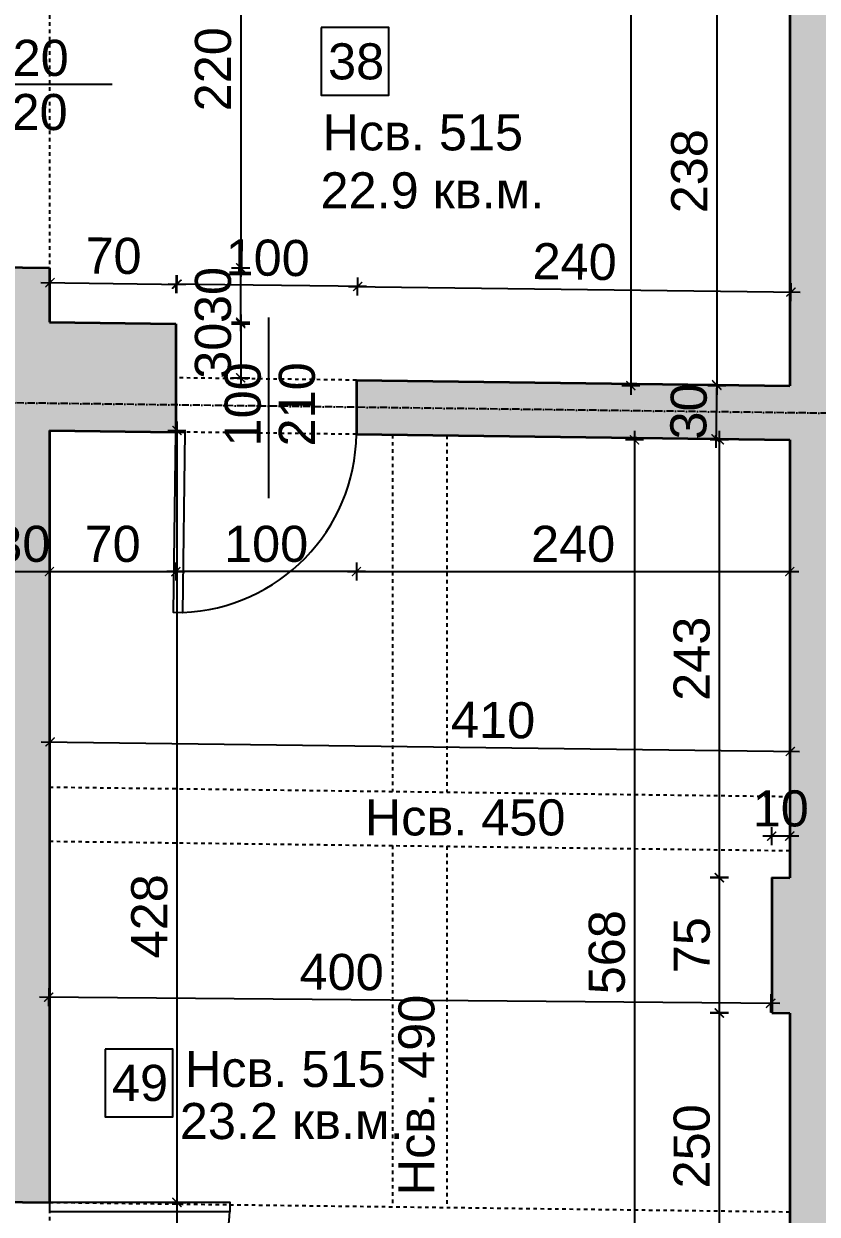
# Model space of a CAD drawing. Header units: inches. Extents: x -72385 to 39588, y -6525 to 66685.
# Drawn here: x -40682 to -40242, y 22913 to 23572 of the extents above; entities that cross this region are included whole.
import ezdxf

# ---------------------------------------------------------------- set-up
doc = ezdxf.new("R2010")
doc.units = ezdxf.units.IN
doc.header["$MEASUREMENT"] = 0
doc.linetypes.add('DashDot', pattern=[0.6, 0.4, -0.1, 0, -0.1])
doc.linetypes.add('Hidden', pattern=[0.4, 0.2, -0.2])
for name, color, linetype, lineweight in [('Врати', 251, 'Continuous', 25), ('Надписи Hсв', 252, 'Continuous', 25), ('Надписи врати', 252, 'Continuous', 25), ('Надписи коти вътрешни', 252, 'Continuous', 25), ('Надписи номера на пом.', 252, 'Continuous', 25), ('Надписи площ', 252, 'Continuous', 25), ('Оси', 252, 'DashDot', 25), ('Пунктир', 253, 'Hidden', 25), ('Разрезни линии', 7, 'Continuous', 35), ('Щрих стени', 254, 'Continuous', 25)]:
    doc.layers.add(name, color=color, linetype=linetype, lineweight=lineweight)
doc.styles.add('Arial Regular', font='arial.ttf')
doc.styles.get("Standard").update_dxf_attribs({"font": 'arial.ttf'})
doc.dimstyles.new('Annotative', dxfattribs={"dimscale": 0, "dimtxt": 20, "dimasz": 5, "dimexe": 5, "dimexo": 5, "dimgap": 5, "dimtad": 1, "dimdec": 0, "dimzin": 0, "dimdsep": 46, "dimtxsty": 'Standard', "dimblk": 'ARCHTICK', "dimcen": 5, "dimdle": 5, "dimadec": 0, "dimazin": 0, "dimtfac": 1, "dimtdec": 0, "dimtofl": 0, "dimtmove": 0, "dimatfit": 3, "dimldrblk": 'ARCHTICK', "dimfxl": 5, "dimfxlon": 1, "dimtolj": 1, "dimtzin": 0, "dimarcsym": 1})

# ---------------------------------------------------------------- blocks, each defined once
blk = doc.blocks.new('_ArchTick')
at = {"color": 0, "linetype": 'ByBlock', "const_width": 0.15}
blk.add_lwpolyline([(-0.5, -0.5), (0.5, 0.5)], dxfattribs=at)
blk = doc.blocks.new('*D2886')
at = {"layer": 'Defpoints', "color": 0, "ltscale": 50, "transparency": 16777216}
for p in [(-40257.34, 23608.93), (-40297.67, 23371.41), (-40257.34, 23371.41)]:
    blk.add_point(p, dxfattribs=at)
at = {"layer": 'Надписи коти вътрешни', "color": 0, "lineweight": -2, "ltscale": 50, "transparency": 16777216}
for p, q in [((-40292.67, 23608.93), (-40302.67, 23608.93)), ((-40297.67, 23613.93), (-40297.67, 23366.41)), ((-40292.67, 23371.41), (-40302.67, 23371.41))]:
    blk.add_line(p, q, dxfattribs=at)
at = {"layer": 'Надписи коти вътрешни', "color": 0, "lineweight": -2, "ltscale": 50, "transparency": 16777216, "xscale": 5, "yscale": 5, "zscale": 5}
for p, rotation in [((-40297.67, 23608.93), 90), ((-40297.67, 23371.41), 270)]:
    blk.add_blockref('_ArchTick', p, dxfattribs=dict(at, rotation=rotation))
at = {"layer": 'Надписи коти вътрешни', "color": 0, "ltscale": 50, "transparency": 16777216, "insert": (-40312.89, 23490.17), "char_height": 20, "attachment_point": 5, "rotation": 90}
blk.add_mtext('\\A1;238', dxfattribs=at)
blk = doc.blocks.new('*D2887')
at = {"layer": 'Defpoints', "color": 0, "ltscale": 50, "transparency": 16777216}
for p in [(-40256.68, 23423.26), (-40497.34, 23374.46), (-40257.34, 23371.41)]:
    blk.add_point(p, dxfattribs=at)
at = {"layer": 'Надписи коти вътрешни', "color": 0, "lineweight": -2, "ltscale": 50, "transparency": 16777216}
for p, q in [((-40496.74, 23421.32), (-40496.61, 23431.32)), ((-40501.68, 23426.38), (-40251.68, 23423.2)), ((-40256.74, 23418.26), (-40256.61, 23428.26))]:
    blk.add_line(p, q, dxfattribs=at)
at = {"layer": 'Надписи коти вътрешни', "color": 0, "lineweight": -2, "ltscale": 50, "transparency": 16777216, "xscale": 5, "yscale": 5, "zscale": 5}
for p, rotation in [((-40496.68, 23426.32), 179.2706286525489), ((-40256.68, 23423.26), 359.2706286525489)]:
    blk.add_blockref('_ArchTick', p, dxfattribs=dict(at, rotation=rotation))
at = {"layer": 'Надписи коти вътрешни', "color": 0, "ltscale": 50, "transparency": 16777216, "insert": (-40376.48, 23440), "char_height": 20, "attachment_point": 5, "rotation": 359.27063}
blk.add_mtext('\\A1;240', dxfattribs=at)
blk = doc.blocks.new('*D2888')
at = {"layer": 'Defpoints', "color": 0, "ltscale": 50, "transparency": 16777216}
for p in [(-40596.68, 23427.59), (-40597.34, 23375.74), (-40497.34, 23374.46)]:
    blk.add_point(p, dxfattribs=at)
at = {"layer": 'Надписи коти вътрешни', "color": 0, "lineweight": -2, "ltscale": 50, "transparency": 16777216}
for p, q in [((-40596.74, 23422.59), (-40596.61, 23432.59)), ((-40496.74, 23421.32), (-40496.61, 23431.32)), ((-40491.68, 23426.26), (-40601.68, 23427.66))]:
    blk.add_line(p, q, dxfattribs=at)
at = {"layer": 'Надписи коти вътрешни', "color": 0, "lineweight": -2, "ltscale": 50, "transparency": 16777216, "xscale": 5, "yscale": 5, "zscale": 5}
for p, rotation in [((-40596.68, 23427.59), 179.2706286525504), ((-40496.68, 23426.32), 359.2706286525504)]:
    blk.add_blockref('_ArchTick', p, dxfattribs=dict(at, rotation=rotation))
at = {"layer": 'Надписи коти вътрешни', "color": 0, "ltscale": 50, "transparency": 16777216, "insert": (-40546.48, 23442.17), "char_height": 20, "attachment_point": 5, "rotation": 359.27063}
blk.add_mtext('\\A1;100', dxfattribs=at)
blk = doc.blocks.new('*D2889')
at = {"layer": 'Defpoints', "color": 0, "ltscale": 50, "transparency": 16777216}
for p in [(-40597.06, 23427.6), (-40667.34, 23406.63), (-40597.34, 23405.74)]:
    blk.add_point(p, dxfattribs=at)
at = {"layer": 'Надписи коти вътрешни', "color": 0, "lineweight": -2, "ltscale": 50, "transparency": 16777216}
for p, q in [((-40667.12, 23423.49), (-40667, 23433.49)), ((-40597.12, 23422.6), (-40597, 23432.6)), ((-40672.06, 23428.55), (-40592.06, 23427.53))]:
    blk.add_line(p, q, dxfattribs=at)
at = {"layer": 'Надписи коти вътрешни', "color": 0, "lineweight": -2, "ltscale": 50, "transparency": 16777216, "xscale": 5, "yscale": 5, "zscale": 5}
for p, rotation in [((-40667.06, 23428.49), 179.2706286525492), ((-40597.06, 23427.6), 359.2706286525492)]:
    blk.add_blockref('_ArchTick', p, dxfattribs=dict(at, rotation=rotation))
at = {"layer": 'Надписи коти вътрешни', "color": 0, "ltscale": 50, "transparency": 16777216, "insert": (-40631.87, 23443.25), "char_height": 20, "attachment_point": 5, "rotation": 359.27063}
blk.add_mtext('\\A1;70', dxfattribs=at)
blk = doc.blocks.new('*D4588')
at = {"layer": 'Defpoints', "color": 0, "ltscale": 50, "transparency": 16777216}
for p in [(-40257.34, 23938.96), (-40345.4, 23371.41), (-40257.34, 23371.41)]:
    blk.add_point(p, dxfattribs=at)
at = {"layer": 'Надписи коти вътрешни', "color": 0, "lineweight": -2, "ltscale": 50, "transparency": 16777216}
for p, q in [((-40340.4, 23938.96), (-40350.4, 23938.96)), ((-40345.4, 23943.96), (-40345.4, 23366.41)), ((-40340.4, 23371.41), (-40350.4, 23371.41))]:
    blk.add_line(p, q, dxfattribs=at)
at = {"layer": 'Надписи коти вътрешни', "color": 0, "lineweight": -2, "ltscale": 50, "transparency": 16777216, "xscale": 5, "yscale": 5, "zscale": 5}
for p, rotation in [((-40345.4, 23938.96), 90), ((-40345.4, 23371.41), 270)]:
    blk.add_blockref('_ArchTick', p, dxfattribs=dict(at, rotation=rotation))
at = {"layer": 'Надписи коти вътрешни', "color": 0, "ltscale": 50, "transparency": 16777216, "insert": (-40360.61, 23655.18), "char_height": 20, "attachment_point": 5, "rotation": 90}
blk.add_mtext('\\A1;568', dxfattribs=at)
blk = doc.blocks.new('*D3110')
at = {"layer": 'Defpoints', "color": 0, "ltscale": 50, "transparency": 16777216}
for p in [(-40667.34, 23656.65), (-40667.34, 23436.63), (-40561.44, 23436.63)]:
    blk.add_point(p, dxfattribs=at)
at = {"layer": 'Надписи коти вътрешни', "color": 0, "lineweight": -2, "ltscale": 50, "transparency": 16777216}
for p, q in [((-40561.44, 23661.65), (-40561.44, 23431.63)), ((-40566.44, 23656.65), (-40556.44, 23656.65)), ((-40566.44, 23436.63), (-40556.44, 23436.63))]:
    blk.add_line(p, q, dxfattribs=at)
at = {"layer": 'Надписи коти вътрешни', "color": 0, "lineweight": -2, "ltscale": 50, "transparency": 16777216, "xscale": 5, "yscale": 5, "zscale": 5}
for p, rotation in [((-40561.44, 23656.65), 90), ((-40561.44, 23436.63), 270)]:
    blk.add_blockref('_ArchTick', p, dxfattribs=dict(at, rotation=rotation))
at = {"layer": 'Надписи коти вътрешни', "color": 0, "ltscale": 50, "transparency": 16777216, "insert": (-40576.65, 23546.64), "char_height": 20, "attachment_point": 5, "rotation": 90}
blk.add_mtext('\\A1;220', dxfattribs=at)
blk = doc.blocks.new('*D3111')
at = {"layer": 'Defpoints', "color": 0, "ltscale": 50, "transparency": 16777216}
for p in [(-40597.34, 23405.74), (-40597.34, 23375.74), (-40561.44, 23375.74)]:
    blk.add_point(p, dxfattribs=at)
at = {"layer": 'Надписи коти вътрешни', "color": 0, "lineweight": -2, "ltscale": 50, "transparency": 16777216}
for p, q in [((-40566.44, 23405.74), (-40556.44, 23405.74)), ((-40561.44, 23410.74), (-40561.44, 23370.74)), ((-40566.44, 23375.74), (-40556.44, 23375.74))]:
    blk.add_line(p, q, dxfattribs=at)
at = {"layer": 'Надписи коти вътрешни', "color": 0, "lineweight": -2, "ltscale": 50, "transparency": 16777216, "xscale": 5, "yscale": 5, "zscale": 5}
for p, rotation in [((-40561.44, 23405.74), 90), ((-40561.44, 23375.74), 270)]:
    blk.add_blockref('_ArchTick', p, dxfattribs=dict(at, rotation=rotation))
at = {"layer": 'Надписи коти вътрешни', "color": 0, "ltscale": 50, "transparency": 16777216, "insert": (-40576.66, 23390.74), "char_height": 20, "attachment_point": 5, "rotation": 90}
blk.add_mtext('\\A1;30', dxfattribs=at)
blk = doc.blocks.new('*D3112')
at = {"layer": 'Defpoints', "color": 0, "ltscale": 50, "transparency": 16777216}
for p in [(-40667.34, 23436.63), (-40561.44, 23436.63), (-40667.34, 23406.63)]:
    blk.add_point(p, dxfattribs=at)
at = {"layer": 'Надписи коти вътрешни', "color": 0, "lineweight": -2, "ltscale": 50, "transparency": 16777216}
for p, q in [((-40561.44, 23401.63), (-40561.44, 23441.63)), ((-40566.44, 23436.63), (-40556.44, 23436.63)), ((-40566.44, 23406.63), (-40556.44, 23406.63))]:
    blk.add_line(p, q, dxfattribs=at)
at = {"layer": 'Надписи коти вътрешни', "color": 0, "lineweight": -2, "ltscale": 50, "transparency": 16777216, "xscale": 5, "yscale": 5, "zscale": 5}
for p, rotation in [((-40561.44, 23436.63), 90), ((-40561.44, 23406.63), 270)]:
    blk.add_blockref('_ArchTick', p, dxfattribs=dict(at, rotation=rotation))
at = {"layer": 'Надписи коти вътрешни', "color": 0, "ltscale": 50, "transparency": 16777216, "insert": (-40576.66, 23421.63), "char_height": 20, "attachment_point": 5, "rotation": 90}
blk.add_mtext('\\A1;30', dxfattribs=at)
blk = doc.blocks.new('*D3117')
at = {"layer": 'Defpoints', "color": 0, "ltscale": 50, "transparency": 16777216}
for p in [(-40667.34, 23346.63), (-40597.34, 23345.74), (-40597.34, 23268.46)]:
    blk.add_point(p, dxfattribs=at)
at = {"layer": 'Надписи коти вътрешни', "color": 0, "lineweight": -2, "ltscale": 50, "transparency": 16777216}
for p, q in [((-40667.34, 23273.46), (-40667.34, 23263.46)), ((-40597.34, 23273.46), (-40597.34, 23263.46)), ((-40672.34, 23268.46), (-40592.34, 23268.46))]:
    blk.add_line(p, q, dxfattribs=at)
at = {"layer": 'Надписи коти вътрешни', "color": 0, "lineweight": -2, "ltscale": 50, "transparency": 16777216, "xscale": 5, "yscale": 5, "zscale": 5, "rotation": 180}
blk.add_blockref('_ArchTick', (-40667.34, 23268.46), dxfattribs=at)
at = {"layer": 'Надписи коти вътрешни', "color": 0, "lineweight": -2, "ltscale": 50, "transparency": 16777216, "xscale": 5, "yscale": 5, "zscale": 5}
blk.add_blockref('_ArchTick', (-40597.34, 23268.46), dxfattribs=at)
at = {"layer": 'Надписи коти вътрешни', "color": 0, "ltscale": 50, "transparency": 16777216, "insert": (-40632.34, 23283.67), "char_height": 20, "attachment_point": 5}
blk.add_mtext('\\A1;70', dxfattribs=at)
blk = doc.blocks.new('*D3118')
at = {"layer": 'Defpoints', "color": 0, "ltscale": 50, "transparency": 16777216}
for p in [(-40597.34, 23345.74), (-40497.34, 23344.46), (-40597.34, 23268.46)]:
    blk.add_point(p, dxfattribs=at)
at = {"layer": 'Надписи коти вътрешни', "color": 0, "lineweight": -2, "ltscale": 50, "transparency": 16777216}
for p, q in [((-40597.34, 23273.46), (-40597.34, 23263.46)), ((-40497.34, 23273.46), (-40497.34, 23263.46)), ((-40492.34, 23268.46), (-40602.34, 23268.46))]:
    blk.add_line(p, q, dxfattribs=at)
at = {"layer": 'Надписи коти вътрешни', "color": 0, "lineweight": -2, "ltscale": 50, "transparency": 16777216, "xscale": 5, "yscale": 5, "zscale": 5, "rotation": 180}
blk.add_blockref('_ArchTick', (-40597.34, 23268.46), dxfattribs=at)
at = {"layer": 'Надписи коти вътрешни', "color": 0, "lineweight": -2, "ltscale": 50, "transparency": 16777216, "xscale": 5, "yscale": 5, "zscale": 5}
blk.add_blockref('_ArchTick', (-40497.34, 23268.46), dxfattribs=at)
at = {"layer": 'Надписи коти вътрешни', "color": 0, "ltscale": 50, "transparency": 16777216, "insert": (-40547.34, 23283.67), "char_height": 20, "attachment_point": 5}
blk.add_mtext('\\A1;100', dxfattribs=at)
blk = doc.blocks.new('*D3119')
at = {"layer": 'Defpoints', "color": 0, "ltscale": 50, "transparency": 16777216}
for p in [(-40497.34, 23344.46), (-40257.34, 23341.41), (-40257.34, 23268.46)]:
    blk.add_point(p, dxfattribs=at)
at = {"layer": 'Надписи коти вътрешни', "color": 0, "lineweight": -2, "ltscale": 50, "transparency": 16777216}
for p, q in [((-40497.34, 23273.46), (-40497.34, 23263.46)), ((-40257.34, 23273.46), (-40257.34, 23263.46)), ((-40502.34, 23268.46), (-40252.34, 23268.46))]:
    blk.add_line(p, q, dxfattribs=at)
at = {"layer": 'Надписи коти вътрешни', "color": 0, "lineweight": -2, "ltscale": 50, "transparency": 16777216, "xscale": 5, "yscale": 5, "zscale": 5, "rotation": 180}
blk.add_blockref('_ArchTick', (-40497.34, 23268.46), dxfattribs=at)
at = {"layer": 'Надписи коти вътрешни', "color": 0, "lineweight": -2, "ltscale": 50, "transparency": 16777216, "xscale": 5, "yscale": 5, "zscale": 5}
blk.add_blockref('_ArchTick', (-40257.34, 23268.46), dxfattribs=at)
at = {"layer": 'Надписи коти вътрешни', "color": 0, "ltscale": 50, "transparency": 16777216, "insert": (-40377.34, 23283.67), "char_height": 20, "attachment_point": 5}
blk.add_mtext('\\A1;240', dxfattribs=at)
blk = doc.blocks.new('*D3120')
at = {"layer": 'Defpoints', "color": 0, "ltscale": 50, "transparency": 16777216}
for p in [(-40257.34, 23341.41), (-40296.36, 23098.89), (-40257.34, 23098.89)]:
    blk.add_point(p, dxfattribs=at)
at = {"layer": 'Надписи коти вътрешни', "color": 0, "lineweight": -2, "ltscale": 50, "transparency": 16777216}
for p, q in [((-40296.36, 23346.41), (-40296.36, 23093.89)), ((-40291.36, 23341.41), (-40301.36, 23341.41)), ((-40291.36, 23098.89), (-40301.36, 23098.89))]:
    blk.add_line(p, q, dxfattribs=at)
at = {"layer": 'Надписи коти вътрешни', "color": 0, "lineweight": -2, "ltscale": 50, "transparency": 16777216, "xscale": 5, "yscale": 5, "zscale": 5}
for p, rotation in [((-40296.36, 23341.41), 90), ((-40296.36, 23098.89), 270)]:
    blk.add_blockref('_ArchTick', p, dxfattribs=dict(at, rotation=rotation))
at = {"layer": 'Надписи коти вътрешни', "color": 0, "ltscale": 50, "transparency": 16777216, "insert": (-40311.58, 23220.15), "char_height": 20, "attachment_point": 5, "rotation": 90}
blk.add_mtext('\\A1;243', dxfattribs=at)
blk = doc.blocks.new('*D3121')
at = {"layer": 'Defpoints', "color": 0, "ltscale": 50, "transparency": 16777216}
for p in [(-40267.34, 23099.01), (-40296.36, 23024.01), (-40267.34, 23024.01)]:
    blk.add_point(p, dxfattribs=at)
at = {"layer": 'Надписи коти вътрешни', "color": 0, "lineweight": -2, "ltscale": 50, "transparency": 16777216}
for p, q in [((-40296.36, 23104.01), (-40296.36, 23019.01)), ((-40291.36, 23099.01), (-40301.36, 23099.01)), ((-40291.36, 23024.01), (-40301.36, 23024.01))]:
    blk.add_line(p, q, dxfattribs=at)
at = {"layer": 'Надписи коти вътрешни', "color": 0, "lineweight": -2, "ltscale": 50, "transparency": 16777216, "xscale": 5, "yscale": 5, "zscale": 5}
for p, rotation in [((-40296.36, 23099.01), 90), ((-40296.36, 23024.01), 270)]:
    blk.add_blockref('_ArchTick', p, dxfattribs=dict(at, rotation=rotation))
at = {"layer": 'Надписи коти вътрешни', "color": 0, "ltscale": 50, "transparency": 16777216, "insert": (-40311.53, 23061.51), "char_height": 20, "attachment_point": 5, "rotation": 90}
blk.add_mtext('\\A1;75', dxfattribs=at)
blk = doc.blocks.new('*D8182')
at = {"layer": 'Defpoints', "color": 0, "ltscale": 50, "transparency": 16777216}
for p in [(-40257.34, 23023.88), (-40296.36, 22773.86), (-40257.34, 22773.86)]:
    blk.add_point(p, dxfattribs=at)
at = {"layer": 'Надписи коти вътрешни', "color": 0, "lineweight": -2, "ltscale": 50, "transparency": 16777216}
for p, q in [((-40296.36, 23028.88), (-40296.36, 22768.86)), ((-40291.36, 23023.88), (-40301.36, 23023.88)), ((-40291.36, 22773.86), (-40301.36, 22773.86))]:
    blk.add_line(p, q, dxfattribs=at)
at = {"layer": 'Надписи коти вътрешни', "color": 0, "lineweight": -2, "ltscale": 50, "transparency": 16777216, "xscale": 5, "yscale": 5, "zscale": 5}
for p, rotation in [((-40296.36, 23023.88), 90), ((-40296.36, 22773.86), 270)]:
    blk.add_blockref('_ArchTick', p, dxfattribs=dict(at, rotation=rotation))
at = {"layer": 'Надписи коти вътрешни', "color": 0, "ltscale": 50, "transparency": 16777216, "insert": (-40311.57, 22950.13), "char_height": 20, "attachment_point": 5, "rotation": 90}
blk.add_mtext('\\A1;250', dxfattribs=at)
blk = doc.blocks.new('*D3125')
at = {"layer": 'Defpoints', "color": 0, "ltscale": 50, "transparency": 16777216}
for p in [(-40667.34, 22919.09), (-40667.34, 22819.08), (-40596.73, 22819.08)]:
    blk.add_point(p, dxfattribs=at)
at = {"layer": 'Надписи коти вътрешни', "color": 0, "lineweight": -2, "ltscale": 50, "transparency": 16777216}
for p, q in [((-40596.73, 22924.09), (-40596.73, 22814.08)), ((-40601.73, 22919.09), (-40591.73, 22919.09)), ((-40601.73, 22819.08), (-40591.73, 22819.08))]:
    blk.add_line(p, q, dxfattribs=at)
at = {"layer": 'Надписи коти вътрешни', "color": 0, "lineweight": -2, "ltscale": 50, "transparency": 16777216, "xscale": 5, "yscale": 5, "zscale": 5}
for p, rotation in [((-40596.73, 22919.09), 90), ((-40596.73, 22819.08), 270)]:
    blk.add_blockref('_ArchTick', p, dxfattribs=dict(at, rotation=rotation))
at = {"layer": 'Надписи коти вътрешни', "color": 0, "ltscale": 50, "transparency": 16777216, "insert": (-40611.95, 22869.09), "char_height": 20, "attachment_point": 5, "rotation": 90}
blk.add_mtext('\\A1;100', dxfattribs=at)
blk = doc.blocks.new('*D8184')
at = {"layer": 'Defpoints', "color": 0, "ltscale": 50, "transparency": 16777216}
for p in [(-40667.34, 23346.63), (-40667.34, 22919.09), (-40596.73, 22919.09)]:
    blk.add_point(p, dxfattribs=at)
at = {"layer": 'Надписи коти вътрешни', "color": 0, "lineweight": -2, "ltscale": 50, "transparency": 16777216}
for p, q in [((-40601.73, 23346.63), (-40591.73, 23346.63)), ((-40596.73, 23351.63), (-40596.73, 22914.09)), ((-40601.73, 22919.09), (-40591.73, 22919.09))]:
    blk.add_line(p, q, dxfattribs=at)
at = {"layer": 'Надписи коти вътрешни', "color": 0, "lineweight": -2, "ltscale": 50, "transparency": 16777216, "xscale": 5, "yscale": 5, "zscale": 5}
for p, rotation in [((-40596.73, 23346.63), 90), ((-40596.73, 22919.09), 270)]:
    blk.add_blockref('_ArchTick', p, dxfattribs=dict(at, rotation=rotation))
at = {"layer": 'Надписи коти вътрешни', "color": 0, "ltscale": 50, "transparency": 16777216, "insert": (-40611.95, 23077.52), "char_height": 20, "attachment_point": 5, "rotation": 90}
blk.add_mtext('\\A1;428', dxfattribs=at)
blk = doc.blocks.new('*D4620')
at = {"layer": 'Defpoints', "color": 0, "ltscale": 50, "transparency": 16777216}
for p in [(-40267.34, 23121.93), (-40267.34, 23099.01), (-40257.34, 23098.89)]:
    blk.add_point(p, dxfattribs=at)
at = {"layer": 'Надписи коти вътрешни', "color": 0, "lineweight": -2, "ltscale": 50, "transparency": 16777216}
for p, q in [((-40252.34, 23121.93), (-40272.34, 23121.93)), ((-40267.34, 23116.93), (-40267.34, 23126.93)), ((-40257.34, 23116.93), (-40257.34, 23126.93))]:
    blk.add_line(p, q, dxfattribs=at)
at = {"layer": 'Надписи коти вътрешни', "color": 0, "lineweight": -2, "ltscale": 50, "transparency": 16777216, "xscale": 5, "yscale": 5, "zscale": 5, "rotation": 180}
blk.add_blockref('_ArchTick', (-40267.34, 23121.93), dxfattribs=at)
at = {"layer": 'Надписи коти вътрешни', "color": 0, "lineweight": -2, "ltscale": 50, "transparency": 16777216, "xscale": 5, "yscale": 5, "zscale": 5}
blk.add_blockref('_ArchTick', (-40257.34, 23121.93), dxfattribs=at)
at = {"layer": 'Надписи коти вътрешни', "color": 0, "ltscale": 50, "transparency": 16777216, "insert": (-40262.34, 23137.14), "char_height": 20, "attachment_point": 5}
blk.add_mtext('\\A1;10', dxfattribs=at)
blk = doc.blocks.new('*D3126')
at = {"layer": 'Defpoints', "color": 0, "ltscale": 50, "transparency": 16777216}
for p in [(-40257.34, 23341.41), (-40343.35, 22773.86), (-40257.34, 22773.86)]:
    blk.add_point(p, dxfattribs=at)
at = {"layer": 'Надписи коти вътрешни', "color": 0, "lineweight": -2, "ltscale": 50, "transparency": 16777216}
for p, q in [((-40343.35, 23346.41), (-40343.35, 22768.86)), ((-40338.35, 23341.41), (-40348.35, 23341.41)), ((-40338.35, 22773.86), (-40348.35, 22773.86))]:
    blk.add_line(p, q, dxfattribs=at)
at = {"layer": 'Надписи коти вътрешни', "color": 0, "lineweight": -2, "ltscale": 50, "transparency": 16777216, "xscale": 5, "yscale": 5, "zscale": 5}
for p, rotation in [((-40343.35, 23341.41), 90), ((-40343.35, 22773.86), 270)]:
    blk.add_blockref('_ArchTick', p, dxfattribs=dict(at, rotation=rotation))
at = {"layer": 'Надписи коти вътрешни', "color": 0, "ltscale": 50, "transparency": 16777216, "insert": (-40358.56, 23057.63), "char_height": 20, "attachment_point": 5, "rotation": 90}
blk.add_mtext('\\A1;568', dxfattribs=at)
blk = doc.blocks.new('*D8185')
at = {"layer": 'Defpoints', "color": 0, "ltscale": 50, "transparency": 16777216}
for p in [(-40257.02, 23168.85), (-40667.34, 23149.11), (-40257.34, 23143.89)]:
    blk.add_point(p, dxfattribs=at)
at = {"layer": 'Надписи коти вътрешни', "color": 0, "lineweight": -2, "ltscale": 50, "transparency": 16777216}
for p, q in [((-40672.02, 23174.13), (-40252.02, 23168.79)), ((-40667.08, 23169.07), (-40666.96, 23179.07)), ((-40257.08, 23163.85), (-40256.96, 23173.85))]:
    blk.add_line(p, q, dxfattribs=at)
at = {"layer": 'Надписи коти вътрешни', "color": 0, "lineweight": -2, "ltscale": 50, "transparency": 16777216, "xscale": 5, "yscale": 5, "zscale": 5}
for p, rotation in [((-40667.02, 23174.07), 179.2706286525477), ((-40257.02, 23168.85), 359.2706286525477)]:
    blk.add_blockref('_ArchTick', p, dxfattribs=dict(at, rotation=rotation))
at = {"layer": 'Надписи коти вътрешни', "color": 0, "ltscale": 50, "transparency": 16777216, "insert": (-40421.62, 23186.16), "char_height": 20, "attachment_point": 5, "rotation": 359.27063}
blk.add_mtext('\\A1;410', dxfattribs=at)
blk = doc.blocks.new('*D8183')
at = {"layer": 'Defpoints', "color": 0, "ltscale": 50, "transparency": 16777216}
for p in [(-40667.17, 23102.43), (-40267.34, 23099.01), (-40667.77, 23032.74)]:
    blk.add_point(p, dxfattribs=at)
at = {"layer": 'Надписи коти вътрешни', "color": 0, "lineweight": -2, "ltscale": 50, "transparency": 16777216}
for p, q in [((-40667.73, 23037.74), (-40667.81, 23027.74)), ((-40262.93, 23029.29), (-40672.77, 23032.78)), ((-40267.89, 23034.33), (-40267.97, 23024.33))]:
    blk.add_line(p, q, dxfattribs=at)
at = {"layer": 'Надписи коти вътрешни', "color": 0, "lineweight": -2, "ltscale": 50, "transparency": 16777216, "xscale": 5, "yscale": 5, "zscale": 5}
for p, rotation in [((-40667.77, 23032.74), 179.5111818687078), ((-40267.93, 23029.33), 359.5111818687079)]:
    blk.add_blockref('_ArchTick', p, dxfattribs=dict(at, rotation=rotation))
at = {"layer": 'Надписи коти вътрешни', "color": 0, "ltscale": 50, "transparency": 16777216, "insert": (-40505.5, 23046.57), "char_height": 20, "attachment_point": 5, "rotation": 359.51118}
blk.add_mtext('\\A1;400', dxfattribs=at)
blk = doc.blocks.new('*D7438')
at = {"layer": 'Defpoints', "color": 0, "ltscale": 10, "transparency": 16777216}
for p in [(-40315.63, 23372.15), (-40316.01, 23342.15), (-40298.24, 23341.93)]:
    blk.add_point(p, dxfattribs=at)
at = {"layer": 'Надписи коти вътрешни', "color": 0, "lineweight": -2, "ltscale": 10, "transparency": 16777216}
for p, q in [((-40302.86, 23371.99), (-40292.86, 23371.86)), ((-40297.8, 23376.92), (-40298.31, 23336.93)), ((-40303.24, 23341.99), (-40293.24, 23341.86))]:
    blk.add_line(p, q, dxfattribs=at)
at = {"layer": 'Надписи коти вътрешни', "color": 0, "lineweight": -2, "ltscale": 10, "transparency": 16777216, "xscale": 5, "yscale": 5, "zscale": 5}
for p, rotation in [((-40297.86, 23371.93), 89.27062865254923), ((-40298.24, 23341.93), 269.2706286525492)]:
    blk.add_blockref('_ArchTick', p, dxfattribs=dict(at, rotation=rotation))
at = {"layer": 'Надписи коти вътрешни', "color": 0, "ltscale": 10, "transparency": 16777216, "insert": (-40313.27, 23357.12), "char_height": 20, "attachment_point": 5, "rotation": 89.27063}
blk.add_mtext('\\A1;30', dxfattribs=at)
blk = doc.blocks.new('*D7441')
at = {"layer": 'Defpoints', "color": 0, "ltscale": 10, "transparency": 16777216}
for p in [(-40697.34, 23298.62), (-40667.34, 23298.62), (-40667.34, 23268.46)]:
    blk.add_point(p, dxfattribs=at)
at = {"layer": 'Надписи коти вътрешни', "color": 0, "lineweight": -2, "ltscale": 10, "transparency": 16777216}
for p, q in [((-40697.34, 23273.46), (-40697.34, 23263.46)), ((-40667.34, 23273.46), (-40667.34, 23263.46)), ((-40702.34, 23268.46), (-40662.34, 23268.46))]:
    blk.add_line(p, q, dxfattribs=at)
at = {"layer": 'Надписи коти вътрешни', "color": 0, "lineweight": -2, "ltscale": 10, "transparency": 16777216, "xscale": 5, "yscale": 5, "zscale": 5, "rotation": 180}
blk.add_blockref('_ArchTick', (-40697.34, 23268.46), dxfattribs=at)
at = {"layer": 'Надписи коти вътрешни', "color": 0, "lineweight": -2, "ltscale": 10, "transparency": 16777216, "xscale": 5, "yscale": 5, "zscale": 5}
blk.add_blockref('_ArchTick', (-40667.34, 23268.46), dxfattribs=at)
at = {"layer": 'Надписи коти вътрешни', "color": 0, "ltscale": 10, "transparency": 16777216, "insert": (-40682.34, 23283.68), "char_height": 20, "attachment_point": 5}
blk.add_mtext('\\A1;30', dxfattribs=at)

msp = doc.modelspace()

# ---------------------------------------------------------------- hatches: boundary and pattern name
at = {"layer": 'Щрих стени', "ltscale": 10}
h = msp.add_hatch(color=256, dxfattribs=at)
h.dxf.hatch_style = 1
h.paths.add_polyline_path([(-42607.34, 24003.88), (-42642.34, 24004.32), (-42642.34, 23969.32), (-42607.34, 23968.87)])
h.paths.add_polyline_path([(-42094.84, 23394.8), (-42299.84, 23397.41), (-42299.84, 23427.37), (-42309.84, 23427.49), (-42309.84, 23920.08), (-42307.34, 23920.05), (-42307.34, 24000.06), (-42342.34, 24000.5), (-42342.34, 23920.49), (-42339.84, 23920.46), (-42339.84, 23427.87), (-42349.84, 23428), (-42349.84, 23398.05), (-42549.84, 23400.59), (-42549.84, 23370.59), (-42349.84, 23368.05), (-42349.84, 23337.99), (-42299.84, 23337.36), (-42299.84, 23367.41), (-42094.84, 23364.8)])
h.paths.add_polyline_path([(-42007.34, 23996.24), (-42042.34, 23996.68), (-42042.34, 23961.68), (-42007.34, 23961.23)])
h.paths.add_polyline_path([(-41499.84, 23387.23), (-41699.84, 23389.77), (-41699.84, 23419.73), (-41709.84, 23419.85), (-41709.84, 23912.44), (-41707.34, 23912.41), (-41707.34, 23992.42), (-41742.34, 23992.86), (-41742.34, 23912.86), (-41739.84, 23912.82), (-41739.84, 23420.24), (-41774.84, 23420.68), (-41774.84, 23390.73), (-41934.84, 23392.76), (-41934.84, 23362.76), (-41749.84, 23360.41), (-41749.84, 23330.36), (-41699.84, 23329.72), (-41699.84, 23359.77), (-41499.84, 23357.22)])
h.paths.add_polyline_path([(-41407.34, 23988.6), (-41442.34, 23989.04), (-41442.34, 23954.04), (-41407.34, 23953.6)])
h.paths.add_polyline_path([(-40222.34, 23973.51), (-40717.34, 23979.81), (-40717.34, 23964.81), (-40907.34, 23967.23), (-40907.34, 23982.23), (-41142.34, 23985.22), (-41142.34, 23905.22), (-41107.34, 23904.77), (-41107.34, 23949.78), (-40697.34, 23944.56), (-40697.34, 23657.03), (-40667.34, 23656.65), (-40667.34, 23929.17), (-40622.34, 23928.6), (-40622.34, 23943.6), (-40257.34, 23938.96), (-40257.34, 23683.93), (-40267.34, 23684.06), (-40267.34, 23609.06), (-40257.34, 23608.93), (-40257.34, 23371.41), (-40497.34, 23374.46), (-40497.34, 23344.46), (-40257.34, 23341.41), (-40257.34, 23098.89), (-40267.34, 23099.01), (-40267.34, 23024.01), (-40257.34, 23023.88), (-40257.34, 22773.86), (-40647.34, 22778.83), (-40647.34, 22798.83), (-40667.34, 22799.08), (-40667.34, 22819.08), (-40697.34, 22819.47), (-40697.34, 22779.46), (-40732.34, 22779.91), (-40732.34, 22749.91), (-40207.34, 22743.22), (-40207.34, 22763.22), (-40222.34, 22763.41)])
h.paths.add_polyline_path([(-40597.34, 23405.74), (-40667.34, 23406.63), (-40667.34, 23436.63), (-40697.34, 23437.02), (-40697.34, 23377.01), (-41069.84, 23381.75), (-41069.84, 23407.01), (-41199.84, 23408.66), (-41199.84, 23383.41), (-41339.84, 23385.19), (-41339.84, 23355.19), (-41199.84, 23353.41), (-41199.84, 23328.66), (-41142.34, 23327.93), (-41142.34, 23297.92), (-41112.34, 23297.54), (-41112.34, 23327.54), (-41069.84, 23327), (-41069.84, 23351.75), (-40697.34, 23347.01), (-40697.34, 22919.47), (-40667.34, 22919.09), (-40667.34, 23346.63), (-40597.34, 23345.74)])
h.paths.add_polyline_path([(-41112.34, 23137.53), (-41142.34, 23137.91), (-41142.34, 23082.65), (-41949.84, 23092.93), (-41949.84, 23062.93), (-41749.84, 23060.38), (-41749.84, 22910.37), (-41744.84, 22910.31), (-41744.84, 23060.32), (-41207.34, 23053.48), (-41207.34, 22983.47), (-41142.34, 22982.64), (-41142.34, 22792.63), (-41182.34, 22793.14), (-41182.34, 22728.13), (-41699.84, 22734.72), (-41699.84, 22819.73), (-41749.84, 22820.36), (-41749.84, 22765.36), (-41774.84, 22765.68), (-41774.84, 22730.67), (-41754.84, 22730.42), (-41142.34, 22722.62), (-41142.34, 22185.08), (-41707.34, 22192.27), (-41707.34, 22237.28), (-41742.34, 22237.72), (-41742.34, 22157.71), (-41738.03, 22019.81), (-41401.27, 22028.66), (-41401.8, 22048.66), (-41708.66, 22040.59), (-41712, 22147.33), (-41124.55, 22139.85), (-41121.98, 22056.01), (-41321.83, 22050.76), (-41321.3, 22030.77), (-41291.31, 22031.56), (-41289.48, 21971.58), (-41269.48, 21972.11), (-41271.32, 22032.08), (-41121.37, 22036.02), (-41116.17, 21866.1), (-41098.68, 21866.56), (-41107.34, 22149.63), (-41097.34, 22149.5), (-41097.34, 22184.51), (-41112.34, 22184.7), (-41112.34, 22404.71), (-41077.34, 22404.27), (-41077.34, 22434.27), (-41112.34, 22434.72), (-41112.34, 22754.74), (-41042.34, 22753.85), (-41042.34, 22783.85), (-41087.34, 22784.43), (-41087.34, 22804.43), (-41112.34, 22804.75)])

# ---------------------------------------------------------------- linework, layer by layer
at = {"layer": 'Врати', "ltscale": 50}
for points in [[(-40597.34, 23345.74), (-40592.34, 23345.67), (-40593.61, 23245.68), (-40598.61, 23245.74)], [(-40667.34, 22919.09), (-40667.34, 22914.09), (-40567.34, 22914.09), (-40567.34, 22919.09)]]:
    msp.add_lwpolyline(points, close=True, dxfattribs=at)
for centre, start, end in [((-40597.34, 23345.74), 272.13661, 359.27063), ((-40667.34, 22919.09), 270, 357.13402)]:
    msp.add_arc(centre, 100, start, end, dxfattribs=at)
at = {"layer": 'Надписи врати', "ltscale": 50}
for p, q in [((-40732.54, 23538.46), (-40632.54, 23538.46)), ((-40545.83, 23309.1), (-40545.83, 23409.1))]:
    msp.add_line(p, q, dxfattribs=at)
at = {"layer": 'Надписи номера на пом.', "ltscale": 50}
for points in [[(-40516.9, 23569.72), (-40516.9, 23532.22), (-40479.4, 23532.22), (-40479.4, 23569.72)], [(-40636.57, 23003.96), (-40636.57, 22966.46), (-40599.07, 22966.46), (-40599.07, 23003.96)]]:
    msp.add_lwpolyline(points, close=True, dxfattribs=at)
at = {"layer": 'Оси', "ltscale": 10}
msp.add_line((-39839.84, 23351.09), (-52799.84, 23516.08), dxfattribs=at)
at = {"layer": 'Пунктир', "ltscale": 10}
for p, q in [((-40667.34, 23656.65), (-40667.34, 23436.63)), ((-40497.34, 23374.46), (-40597.34, 23375.74)), ((-40497.34, 23344.46), (-40597.34, 23345.74)), ((-40477.34, 23344.21), (-40477.34, 23146.69)), ((-40447.34, 23343.83), (-40447.34, 23146.31)), ((-40667.34, 23149.11), (-40257.34, 23143.89)), ((-40667.34, 23119.11), (-40257.34, 23113.89)), ((-40477.34, 23116.69), (-40477.34, 22916.67)), ((-40447.34, 23116.31), (-40447.34, 22916.29)), ((-40667.34, 22919.09), (-40667.34, 22819.08)), ((-40667.34, 22919.09), (-40257.34, 22913.87))]:
    msp.add_line(p, q, dxfattribs=at)
at = {"layer": 'Разрезни линии', "ltscale": 50}
for p, q in [((-40257.34, 23608.93), (-40257.34, 23371.41)), ((-40697.34, 23437.02), (-40667.34, 23436.63)), ((-40667.34, 23436.63), (-40667.34, 23406.63)), ((-40667.34, 23406.63), (-40597.34, 23405.74)), ((-40597.34, 23405.74), (-40597.34, 23345.74)), ((-40497.34, 23374.46), (-40257.34, 23371.41)), ((-40497.34, 23374.46), (-40497.34, 23344.46)), ((-40667.34, 23346.63), (-40597.34, 23345.74)), ((-40667.34, 23346.63), (-40667.34, 22919.09)), ((-40497.34, 23344.46), (-40257.34, 23341.41)), ((-40257.34, 23341.41), (-40257.34, 23098.89)), ((-40267.34, 23099.01), (-40257.34, 23098.89)), ((-40267.34, 23099.01), (-40267.34, 23024.01)), ((-40267.34, 23024.01), (-40257.34, 23023.88)), ((-40257.34, 23023.88), (-40257.34, 22773.86)), ((-40697.34, 22919.47), (-40667.34, 22919.09))]:
    msp.add_line(p, q, dxfattribs=at)

# ---------------------------------------------------------------- texts
at = {"layer": 'Надписи Hсв', "ltscale": 100, "char_height": 20, "width": 180.4891, "attachment_point": 1, "style": 'Arial Regular'}
for s, insert in [('\\pxt8;Hсв. 515', (-40516.16, 23521.71)), ('\\pxt8;Hсв. 450', (-40492.71, 23142.3)), ('\\pxt8;Hсв. 515', (-40592.32, 23002.99))]:
    msp.add_mtext(s, dxfattribs=dict(at, insert=insert))
at = {"layer": 'Надписи Hсв', "ltscale": 100, "insert": (-40474.13, 22922.98), "char_height": 20, "width": 180.4891, "attachment_point": 1, "rotation": 90, "style": 'Arial Regular'}
msp.add_mtext('\\pxt8;Hсв. 490', dxfattribs=at)
at = {"layer": 'Надписи врати', "ltscale": 100, "char_height": 20, "width": 180.4891, "attachment_point": 1, "style": 'Arial Regular'}
for insert in [(-40703.28, 23562.97), (-40703.88, 23532.97)]:
    msp.add_mtext('220', dxfattribs=dict(at, insert=insert))
at = {"layer": 'Надписи врати', "ltscale": 100, "char_height": 20, "width": 180.4891, "attachment_point": 1, "rotation": 90, "style": 'Arial Regular'}
for s, insert in [('100', (-40570.34, 23337.76)), ('210', (-40540.34, 23337.76))]:
    msp.add_mtext(s, dxfattribs=dict(at, insert=insert))
at = {"layer": 'Надписи номера на пом.', "ltscale": 100, "char_height": 20, "width": 180.4891, "attachment_point": 1, "style": 'Arial Regular'}
for s, insert in [('\\pxqc;38', (-40587.75, 23561.03)), ('\\pxqc;49', (-40707.42, 22995.27))]:
    msp.add_mtext(s, dxfattribs=dict(at, insert=insert))
at = {"layer": 'Надписи площ', "ltscale": 100, "char_height": 20, "width": 180.4891, "attachment_point": 1, "style": 'Arial Regular'}
for s, insert in [('22.9 кв.м.', (-40517.23, 23489.59)), ('23.2 кв.м.', (-40595.13, 22974.14))]:
    msp.add_mtext(s, dxfattribs=dict(at, insert=insert))

# ---------------------------------------------------------------- dimensions: what is measured, and where the dimension line sits
at = {"layer": 'Надписи коти вътрешни', "ltscale": 50}
for base, p1, p2, picture, middle in [((-40345.4, 23371.41), (-40257.34, 23938.96), (-40257.34, 23371.41), '*D4588', (-40360.61, 23655.18)), ((-40561.44, 23436.63), (-40667.34, 23656.65), (-40667.34, 23436.63), '*D3110', (-40576.65, 23546.64)), ((-40297.67, 23371.41), (-40257.34, 23608.93), (-40257.34, 23371.41), '*D2886', (-40312.89, 23490.17)), ((-40343.35, 22773.86), (-40257.34, 23341.41), (-40257.34, 22773.86), '*D3126', (-40358.56, 23057.63)), ((-40296.36, 23098.89), (-40257.34, 23341.41), (-40257.34, 23098.89), '*D3120', (-40311.58, 23220.15)), ((-40296.36, 23024.01), (-40267.34, 23099.01), (-40267.34, 23024.01), '*D3121', (-40311.53, 23061.51)), ((-40596.73, 22819.08), (-40667.34, 22919.09), (-40667.34, 22819.08), '*D3125', (-40611.95, 22869.09))]:
    dim = msp.add_linear_dim(base=base, p1=p1, p2=p2, angle=90, dimstyle='Annotative', override={"dimscale": 0, "dimtix": 0, "dimtofl": 0, "dimtmove": 0, "dimatfit": 3}, dxfattribs=at)
    dim.commit()
    dim.dimension.update_dxf_attribs({"geometry": picture, "text_midpoint": middle})
for p1, p2, distance, picture, middle in [((-40667.34, 23406.63), (-40597.34, 23405.74), 21.86, '*D2889', (-40631.87, 23443.25)), ((-40497.34, 23374.46), (-40597.34, 23375.74), -51.86, '*D2888', (-40546.48, 23442.17)), ((-40497.34, 23374.46), (-40257.34, 23371.41), 51.86, '*D2887', (-40376.48, 23440))]:
    dim = msp.add_aligned_dim(p1=p1, p2=p2, distance=distance, dimstyle='Annotative', override={"dimscale": 0, "dimtix": 0, "dimtofl": 0, "dimtmove": 0, "dimatfit": 3}, dxfattribs=at)
    dim.commit()
    dim.dimension.update_dxf_attribs({"geometry": picture, "text_midpoint": middle})
for base, p1, p2, angle, picture, middle, dimtype in [((-40561.44, 23436.63), (-40667.34, 23406.63), (-40667.34, 23436.63), 90, '*D3112', (-40561.44, 23421.63), 128), ((-40561.44, 23375.74), (-40597.34, 23405.74), (-40597.34, 23375.74), 90, '*D3111', (-40561.44, 23390.74), 128), ((-40596.73, 22919.09), (-40667.34, 23346.63), (-40667.34, 22919.09), 90, '*D8184', (-40596.73, 23077.52), 128), ((-40257.02, 23168.85), (-40667.34, 23149.11), (-40257.34, 23143.89), 359.27063, '*D8185', (-40421.81, 23170.95), 129), ((-40667.77, 23032.74), (-40267.34, 23099.01), (-40667.17, 23102.43), 179.51118, '*D8183', (-40505.63, 23031.36), 129), ((-40296.36, 22773.86), (-40257.34, 23023.88), (-40257.34, 22773.86), 90, '*D8182', (-40296.36, 22950.13), 128)]:
    dim = msp.add_linear_dim(base=base, p1=p1, p2=p2, angle=angle, dimstyle='Annotative', override={"dimscale": 0, "dimtix": 0, "dimtofl": 0, "dimtmove": 0, "dimatfit": 3}, dxfattribs=at)
    dim.commit()
    dim.dimension.update_dxf_attribs({"geometry": picture, "text_midpoint": middle, "dimtype": dimtype})
at = {"layer": 'Надписи коти вътрешни', "ltscale": 10}
for base, p1, p2, angle, picture, middle in [((-40298.24, 23341.93), (-40315.63, 23372.15), (-40316.01, 23342.15), 269.27063, '*D7438', (-40298.05, 23356.93)), ((-40667.34, 23268.46), (-40697.34, 23298.62), (-40667.34, 23298.62), 0, '*D7441', (-40682.34, 23268.46))]:
    dim = msp.add_linear_dim(base=base, p1=p1, p2=p2, angle=angle, dimstyle='Annotative', override={"dimscale": 0, "dimtix": 0, "dimtofl": 0, "dimtmove": 0, "dimatfit": 3}, dxfattribs=at)
    dim.commit()
    dim.dimension.update_dxf_attribs({"geometry": picture, "text_midpoint": middle, "dimtype": 129})
at = {"layer": 'Надписи коти вътрешни', "ltscale": 50}
for base, p1, p2, picture, middle in [((-40597.34, 23268.46), (-40667.34, 23346.63), (-40597.34, 23345.74), '*D3117', (-40632.34, 23283.67)), ((-40597.34, 23268.46), (-40497.34, 23344.46), (-40597.34, 23345.74), '*D3118', (-40547.34, 23283.67)), ((-40257.34, 23268.46), (-40497.34, 23344.46), (-40257.34, 23341.41), '*D3119', (-40377.34, 23283.67))]:
    dim = msp.add_linear_dim(base=base, p1=p1, p2=p2, dimstyle='Annotative', override={"dimscale": 0, "dimtix": 0, "dimtofl": 0, "dimtmove": 0, "dimatfit": 3}, dxfattribs=at)
    dim.commit()
    dim.dimension.update_dxf_attribs({"geometry": picture, "text_midpoint": middle})
dim = msp.add_linear_dim(base=(-40267.34, 23121.93), p1=(-40257.34, 23098.89), p2=(-40267.34, 23099.01), dimstyle='Annotative', override={"dimscale": 0, "dimtix": 0, "dimtofl": 0, "dimtmove": 0, "dimatfit": 3}, dxfattribs=at)
dim.commit()
dim.dimension.update_dxf_attribs({"geometry": '*D4620', "text_midpoint": (-40262.34, 23121.93), "dimtype": 128})

doc.saveas('drawing.dxf')
